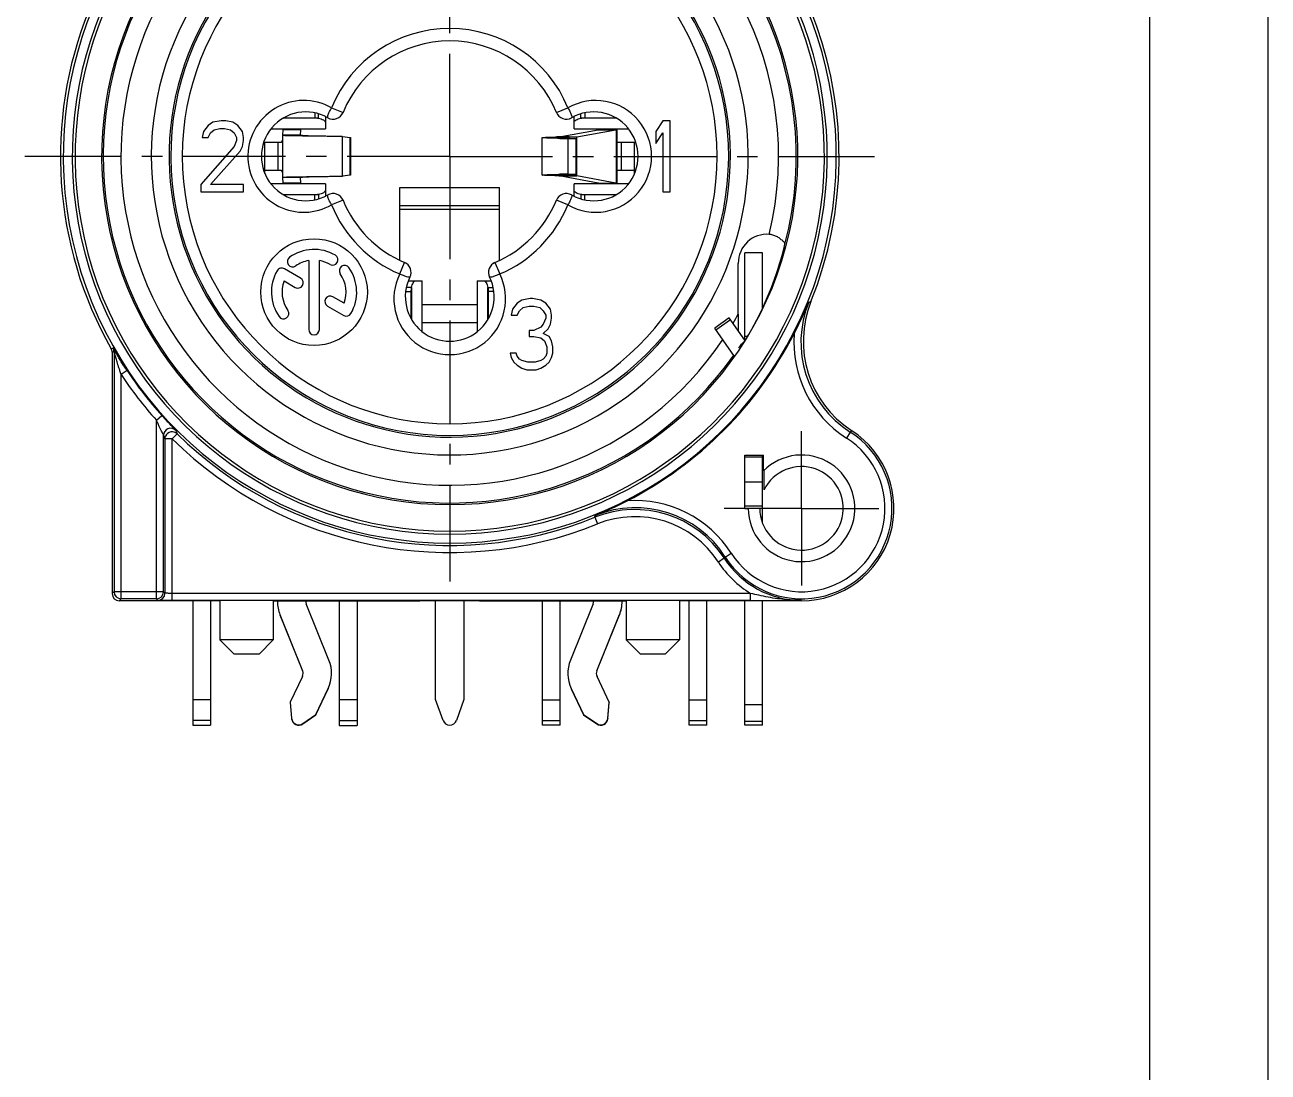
# Model space of a CAD drawing. Header units: millimetres. Extents: x 0 to 420, y 0 to 297.
# Drawn here: x 315 to 420, y 156.7 to 245 of the extents above; entities that cross this region are included whole.
import ezdxf

# ---------------------------------------------------------------- set-up
doc = ezdxf.new("R2010")
doc.units = ezdxf.units.MM
doc.header["$LTSCALE"] = 23.1
doc.linetypes.add('CENTER', pattern=[0.6, 0.375, -0.075, 0.075, -0.075])
doc.layers.get('0').update_dxf_attribs({"linetype": 'CONTINUOUS'})
for name, color, linetype in [('AUSFORMSCHRAEGEN', 7, 'CONTINUOUS'), ('BEZUGSACHSEN', 7, 'CONTINUOUS'), ('FASEN', 7, 'CONTINUOUS'), ('RUNDUNGEN', 7, 'CONTINUOUS')]:
    doc.layers.add(name, color=color, linetype=linetype)

msp = doc.modelspace()

# ---------------------------------------------------------------- linework, layer by layer
at = {"color": 7, "linetype": 'CONTINUOUS'}
for p, q in [((420, 0), (420, 297)), ((410, 10), (410, 287)), ((339.83598, 237.1502), (339.83598, 237.52084)), ((340.41194, 237.29195), (340.41194, 236.25581)), ((361.41194, 236.25581), (361.41194, 237.29204)), ((361.98789, 237.1502), (361.98789, 237.52062)), ((330.51194, 236.54731), (330.11194, 236.03668)), ((330.91194, 236.80263), (330.51194, 236.54731)), ((330.71194, 235.90902), (331.01194, 236.16433)), ((331.61194, 236.93029), (330.91194, 236.80263)), ((331.01194, 236.16433), (331.51194, 236.29199)), ((331.51194, 236.29199), (331.91194, 236.29199)), ((332.01194, 236.93029), (331.61194, 236.93029)), ((331.91194, 236.29199), (332.41194, 236.16433)), ((332.61194, 236.80263), (332.01194, 236.93029)), ((332.41194, 236.16433), (332.71194, 235.90902)), ((333.01194, 236.54731), (332.61194, 236.80263)), ((333.41194, 236.03668), (333.01194, 236.54731)), ((335.82575, 236.2558), (340.41194, 236.2558)), ((336.81193, 236.18048), (336.79323, 235.71722)), ((336.81194, 236.2558), (336.81193, 236.18048)), ((336.8948, 237.17644), (339.51194, 237.17644)), ((361.41194, 236.2558), (365.99977, 236.2558)), ((361.6374, 235.58692), (364.93228, 236.18048)), ((362.31194, 237.17644), (364.92836, 237.17644)), ((365.01194, 236.2558), (365.01194, 231.60478)), ((368.91194, 236.93029), (368.31194, 236.03668)), ((369.51194, 236.93029), (368.91194, 236.93029)), ((369.51194, 230.93029), (369.51194, 236.93029)), ((330.11194, 236.03668), (330.01194, 235.52604)), ((330.01194, 235.52604), (330.51194, 235.52604)), ((330.51194, 235.52604), (330.71194, 235.90902)), ((332.71194, 235.90902), (332.91194, 235.52604)), ((332.91194, 235.27072), (332.71194, 234.76008)), ((332.91194, 235.52604), (332.91194, 235.27072)), ((333.51194, 235.52604), (333.41194, 236.03668)), ((333.41194, 234.76008), (333.51194, 235.27072)), ((333.51194, 235.27072), (333.51194, 235.52604)), ((335.31194, 232.47518), (335.31194, 235.13029)), ((335.31194, 235.13029), (336.67623, 235.13029)), ((336.79323, 235.71722), (336.79322, 235.71716)), ((336.79322, 235.71716), (336.79322, 232.14342)), ((341.86962, 235.61517), (342.51052, 235.51027)), ((342.55216, 232.36083), (342.55216, 235.49975)), ((360.98478, 235.56598), (359.96218, 235.56598)), ((360.14865, 235.58692), (361.6374, 235.58692)), ((360.91556, 235.43029), (361.57148, 235.43029)), ((361.57148, 232.43029), (361.57148, 235.43029)), ((365.10375, 235.13029), (366.51194, 235.13029)), ((366.51194, 232.47271), (366.51194, 235.13029)), ((368.31194, 236.03668), (368.31194, 235.0154)), ((368.31194, 235.0154), (368.91194, 235.90902)), ((368.91194, 235.90902), (368.91194, 230.93029)), ((332.71194, 234.76008), (329.91194, 231.56859)), ((330.71194, 231.56859), (333.21194, 234.3771)), ((333.21194, 234.3771), (333.41194, 234.76008)), ((336.67623, 232.73029), (335.31194, 232.73029)), ((336.79322, 232.14342), (336.79323, 232.14336)), ((336.79323, 232.14336), (336.81193, 231.68011)), ((342.51052, 232.35031), (341.86962, 232.24541)), ((360.98478, 232.2946), (359.96218, 232.2946)), ((360.14865, 232.27366), (361.6374, 232.27366)), ((360.91556, 232.43029), (361.57148, 232.43029)), ((364.93228, 231.68011), (361.6374, 232.27366)), ((366.51194, 232.73029), (365.10375, 232.73029)), ((329.91194, 231.56859), (329.91194, 230.93029)), ((329.91194, 230.93029), (333.51194, 230.93029)), ((333.51194, 231.56859), (330.71194, 231.56859)), ((333.51194, 230.93029), (333.51194, 231.56859)), ((340.41194, 231.60478), (335.82184, 231.60478)), ((336.81193, 231.68011), (336.81194, 231.60478)), ((340.41194, 231.60478), (340.41194, 230.56374)), ((346.71194, 231.29154), (355.11194, 231.29154)), ((365.99984, 231.60478), (361.41194, 231.60478)), ((361.41194, 230.56852), (361.41194, 231.60478)), ((368.91194, 230.93029), (369.51194, 230.93029)), ((339.51194, 230.68415), (336.89435, 230.68415)), ((339.83598, 230.71038), (339.83598, 230.33801)), ((361.98789, 230.71038), (361.98789, 230.34001)), ((364.92833, 230.68415), (362.31194, 230.68415)), ((346.71194, 229.4614), (346.71194, 229.79262)), ((355.11194, 229.4614), (355.11194, 229.79262)), ((339.00681, 225.1374), (339.00681, 219.32516)), ((339.90681, 219.32516), (339.90681, 225.1374)), ((338.32136, 223.65033), (336.95383, 224.43987)), ((336.92624, 223.41657), (337.87136, 222.87091)), ((347.69202, 222.85434), (347.24764, 222.85434)), ((347.41437, 223.43029), (348.58642, 223.43029)), ((347.66579, 220.21194), (347.66579, 222.53029)), ((348.58642, 219.14401), (348.58642, 223.43029)), ((353.23745, 223.43029), (354.40688, 223.43029)), ((353.23745, 223.43029), (353.23745, 219.13907)), ((354.13185, 222.85434), (354.57652, 222.85434)), ((354.15808, 222.53029), (354.15808, 220.21419)), ((341.98737, 221.53376), (341.04582, 222.07736)), ((356.61194, 221.54731), (356.21194, 221.03668)), ((357.01194, 221.80263), (356.61194, 221.54731)), ((357.71194, 221.93029), (357.01194, 221.80263)), ((357.91194, 221.93029), (357.71194, 221.93029)), ((358.61194, 221.80263), (357.91194, 221.93029)), ((359.01194, 221.54731), (358.61194, 221.80263)), ((359.41194, 221.03668), (359.01194, 221.54731)), ((340.59582, 221.29793), (341.95979, 220.51045)), ((353.23745, 221.39029), (348.58642, 221.39029)), ((356.21194, 221.03668), (356.11194, 220.52604)), ((356.11194, 220.52604), (356.61194, 220.52604)), ((356.61194, 220.52604), (356.81194, 220.90902)), ((356.81194, 220.90902), (357.11194, 221.16433)), ((357.11194, 221.16433), (357.61194, 221.29199)), ((357.61194, 221.29199), (358.01194, 221.29199)), ((358.01194, 221.29199), (358.51194, 221.16433)), ((358.51194, 221.16433), (358.81194, 220.90902)), ((358.81194, 220.90902), (359.01194, 220.52604)), ((359.01194, 220.52604), (359.01194, 220.27072)), ((359.51194, 220.52604), (359.41194, 221.03668)), ((359.51194, 220.27072), (359.51194, 220.52604)), ((358.61194, 219.50476), (358.01194, 219.24944)), ((358.81194, 219.76008), (358.61194, 219.50476)), ((359.01194, 220.27072), (358.81194, 219.76008)), ((358.81194, 218.99412), (359.21194, 219.3771)), ((359.21194, 219.3771), (359.41194, 219.76008)), ((359.41194, 219.76008), (359.51194, 220.27072)), ((374.50726, 220.29792), (373.27853, 219.43755)), ((375.81683, 218.42764), (374.50726, 220.29792)), ((358.01194, 219.24944), (357.61194, 219.24944)), ((357.61194, 219.24944), (357.61194, 218.7388)), ((357.61194, 218.7388), (358.01194, 218.7388)), ((358.01194, 218.7388), (358.61194, 218.61114)), ((358.61194, 218.61114), (358.91194, 218.35582)), ((359.31194, 218.7388), (358.81194, 218.99412)), ((358.91194, 218.35582), (359.11194, 217.84519)), ((359.51194, 218.35582), (359.31194, 218.7388)), ((359.61194, 217.84519), (359.51194, 218.35582)), ((356.51194, 217.33455), (356.01194, 217.33455)), ((356.01194, 217.33455), (356.11194, 216.95157)), ((356.61194, 217.07923), (356.51194, 217.33455)), ((359.11194, 217.33455), (359.01194, 217.07923)), ((359.11194, 217.84519), (359.11194, 217.33455)), ((359.51194, 216.95157), (359.61194, 217.33455)), ((359.61194, 217.33455), (359.61194, 217.84519)), ((356.11194, 216.95157), (356.31194, 216.56859)), ((356.31194, 216.56859), (356.61194, 216.31327)), ((356.81194, 216.82391), (356.61194, 217.07923)), ((356.61194, 216.31327), (357.01194, 216.05795)), ((357.01194, 216.69625), (356.81194, 216.82391)), ((357.51194, 216.56859), (357.01194, 216.69625)), ((358.11194, 216.56859), (357.51194, 216.56859)), ((358.61194, 216.69625), (358.11194, 216.56859)), ((358.81194, 216.82391), (358.61194, 216.69625)), ((358.61194, 216.05795), (359.01194, 216.31327)), ((359.01194, 217.07923), (358.81194, 216.82391)), ((359.01194, 216.31327), (359.31194, 216.56859)), ((359.31194, 216.56859), (359.51194, 216.95157)), ((357.01194, 216.05795), (357.41194, 215.93029)), ((357.41194, 215.93029), (358.21194, 215.93029)), ((358.21194, 215.93029), (358.61194, 216.05795)), ((375.81194, 206.48029), (377.31194, 206.48029)), ((377.31194, 203.01142), (377.31194, 204.23029)), ((329.21294, 196.43029), (329.21294, 185.92731)), ((341.58954, 196.43029), (341.58954, 185.91554)), ((349.71194, 188.08719), (349.71194, 196.4257)), ((352.11194, 196.4257), (352.11194, 188.08719)), ((360.23433, 185.92983), (360.23433, 196.43029)), ((372.61094, 185.92731), (372.61094, 196.43029)), ((336.58038, 195.23844), (338.49325, 190.50466)), ((363.33063, 190.50466), (365.24349, 195.23844)), ((339.62174, 186.8145), (340.65152, 189.003)), ((361.17235, 189.003), (362.20213, 186.8145)), ((330.71294, 188.06922), (329.21294, 188.06922)), ((343.08954, 188.05802), (341.58954, 188.05802)), ((350.34812, 186.33928), (349.71194, 188.08719)), ((352.11194, 188.08719), (351.47575, 186.33928)), ((358.73433, 188.07231), (360.23433, 188.07231)), ((371.11094, 188.06922), (372.61094, 188.06922)), ((337.45007, 187.86222), (337.45007, 187.83604)), ((339.62174, 186.84068), (339.62174, 186.8145)), ((362.20213, 186.84068), (362.20213, 186.8145)), ((364.25983, 186.48026), (364.3738, 187.83604)), ((364.3738, 187.86222), (364.3738, 187.83604)), ((375.81194, 187.68398), (377.31194, 187.68398)), ((377.31194, 185.93029), (377.31194, 187.68398)), ((329.21294, 185.92653), (330.71294, 185.92653)), ((338.5044, 186.03792), (339.62174, 186.8145)), ((341.58954, 185.91533), (343.08954, 185.91533)), ((360.23433, 185.92962), (358.73433, 185.92962)), ((362.20213, 186.8145), (363.31947, 186.03792)), ((372.61094, 185.92653), (371.11094, 185.92653)), ((377.31194, 185.93029), (375.81194, 185.93029))]:
    msp.add_line(p, q, dxfattribs=at)
at = {"color": 9, "linetype": 'CONTINUOUS'}
for p, q in [((339.51194, 237.60248), (339.51194, 237.17644)), ((362.31194, 237.60289), (362.31194, 237.17644)), ((338.31193, 236.18048), (336.81193, 236.18048)), ((339.83598, 237.1502), (336.85112, 237.1502)), ((364.97281, 237.1502), (361.98789, 237.1502)), ((363.44394, 236.18048), (364.93228, 236.18048)), ((364.97454, 236.2558), (364.97454, 231.60478)), ((364.98861, 236.2558), (364.98861, 231.60478)), ((336.43694, 232.73029), (336.43694, 235.13029)), ((338.29322, 235.71722), (336.79323, 235.71722)), ((341.86962, 232.24541), (341.86962, 235.61517)), ((342.51052, 232.35031), (342.51052, 235.51027)), ((360.98478, 235.56598), (360.98478, 235.4512)), ((361.6374, 232.27366), (361.6374, 235.58692)), ((365.38694, 235.13029), (365.38694, 232.73029)), ((338.29322, 232.14336), (336.79323, 232.14336)), ((360.98478, 232.40938), (360.98478, 232.2946)), ((338.31193, 231.68011), (336.81193, 231.68011)), ((363.44394, 231.68011), (364.93228, 231.68011)), ((336.84764, 230.71038), (339.83598, 230.71038)), ((339.51194, 230.2578), (339.51194, 230.68415)), ((361.98789, 230.71038), (364.97281, 230.71038)), ((362.31194, 230.25763), (362.31194, 230.68415)), ((346.71194, 229.79262), (355.11194, 229.79262)), ((346.71194, 229.4614), (355.11194, 229.4614)), ((347.19388, 222.53029), (347.66579, 222.53029)), ((347.69202, 222.85434), (347.69202, 220.16495)), ((354.13185, 220.16705), (354.13185, 222.85434)), ((354.63458, 222.53029), (354.15808, 222.53029)), ((373.37933, 219.2936), (374.60805, 220.15396)), ((336.58038, 195.26462), (336.58038, 195.23844)), ((365.24349, 195.26462), (365.24349, 195.23844)), ((338.49325, 190.53084), (338.49325, 190.50466)), ((363.33063, 190.53084), (363.33063, 190.50466)), ((340.65152, 189.02918), (340.65152, 189.003)), ((361.17235, 189.02918), (361.17235, 189.003)), ((330.71294, 186.32131), (329.21294, 186.32131)), ((337.56404, 186.50644), (337.56404, 186.48026)), ((338.5044, 186.0641), (338.5044, 186.03792)), ((343.08954, 186.31012), (341.58954, 186.31012)), ((358.73433, 186.32441), (360.23433, 186.32441)), ((363.31947, 186.0641), (363.31947, 186.03792)), ((364.25983, 186.50644), (364.25983, 186.48026)), ((371.11094, 186.32131), (372.61094, 186.32131)), ((375.81194, 186.27672), (377.31194, 186.27672))]:
    msp.add_line(p, q, dxfattribs=at)
at = {"color": 3, "linetype": 'CONTINUOUS'}
for p, q in [((338.31193, 236.18048), (338.29322, 235.71722)), ((338.31194, 236.2558), (338.31193, 236.18048)), ((360.14865, 235.58692), (363.44394, 236.18048)), ((338.29322, 235.71722), (338.29322, 235.71716)), ((358.72094, 232.35204), (358.72094, 235.50855)), ((360.21953, 235.44505), (360.12557, 235.44722)), ((360.91556, 232.43029), (360.91556, 235.43029)), ((338.29322, 232.14342), (338.29322, 232.14336)), ((338.29322, 232.14336), (338.31193, 231.68011)), ((360.12557, 232.41337), (360.21953, 232.41554)), ((363.44394, 231.68011), (360.14865, 232.27366)), ((338.31193, 231.68011), (338.31194, 231.60478)), ((353.23745, 219.89029), (348.58642, 219.89029)), ((374.95239, 217.04703), (373.27853, 219.43755)), ((330.71294, 196.43029), (330.71294, 185.92731)), ((336.36194, 196.43029), (336.36194, 196.38827)), ((338.76194, 196.38827), (338.76194, 196.43029)), ((343.08954, 196.43029), (343.08954, 185.91554)), ((358.73433, 185.92983), (358.73433, 196.43029)), ((363.06194, 196.43029), (363.06194, 196.38827)), ((365.46194, 196.38827), (365.46194, 196.43029)), ((371.11094, 185.92731), (371.11094, 196.43029)), ((336.58038, 195.26462), (338.49325, 190.53084)), ((340.71849, 191.42976), (338.80563, 196.16354)), ((363.01825, 196.16354), (361.10538, 191.42976)), ((363.33063, 190.53084), (365.24349, 195.26462)), ((338.47985, 190.05073), (337.45007, 187.86222)), ((364.3738, 187.86222), (363.34402, 190.05073)), ((339.62174, 186.84068), (340.65152, 189.02918)), ((361.17235, 189.02918), (362.20213, 186.84068)), ((337.45007, 187.86222), (337.56404, 186.50644)), ((338.5044, 186.0641), (339.62174, 186.84068)), ((362.20213, 186.84068), (363.31947, 186.0641)), ((364.25983, 186.50644), (364.3738, 187.86222)), ((375.81194, 185.93029), (375.81194, 187.68398))]:
    msp.add_line(p, q, dxfattribs=at)
at = {"color": 7, "linetype": 'CONTINUOUS'}
msp.add_circle((339.45681, 222.47516), 4.5, dxfattribs=at)
at = {"color": 3, "linetype": 'CONTINUOUS'}
for centre, radius, start, end in [((365.75409, 480.07831), 244.69586, 268.703965, 268.866979), ((365.75409, -12.21773), 244.69586, 91.133021, 91.296035), ((339.35365, 196.38827), 2.99171, 180.0000444, 180.5010132), ((339.36109, 196.38828), 2.99915, 180.4998288, 202.0031422), ((339.36133, 196.38828), 0.59939, 180.0008957, 202.0039345), ((362.4621, 196.38827), 0.59984, 337.996891, 359.9967495), ((362.46281, 196.38827), 2.99912, 337.9967539, 359.5002751), ((362.47022, 196.38827), 2.99171, 359.4989868, 359.9999556), ((337.93674, 190.30645), 3.00024, 334.8037363, 21.9982623), ((363.88713, 190.30645), 3.00024, 158.0017377, 205.1962637), ((337.9369, 190.30618), 0.60005, 334.8037363, 21.9982623), ((363.88698, 190.30618), 0.60005, 158.0017377, 205.1962637), ((338.16193, 186.55678), 0.60001, 184.8129272, 304.8036051), ((363.66194, 186.55678), 0.60001, 235.1963852, 355.1870631)]:
    msp.add_arc(centre, radius, start, end, dxfattribs=at)
at = {"color": 7, "linetype": 'CONTINUOUS'}
for centre, radius, start, end in [((362.50889, 273.80493), 38.38408, 267.431812, 267.7798489), ((362.50889, 194.05566), 38.38408, 92.2201511, 92.568188), ((339.45681, 222.47516), 3.6, 60, 125), ((337.65004, 225.05549), 0.45, 125, 305), ((339.45681, 222.47516), 2.7, 99.5940682, 125), ((339.45681, 222.47516), 2.7, 60, 80.4059318), ((341.03181, 225.20314), 0.45, 240, 60), ((342.03713, 224.28193), 0.45, 35, 215), ((339.45681, 222.47516), 3.6, 150, 215), ((336.72883, 224.05016), 0.45, 60, 150), ((338.09636, 223.26062), 0.45, 240, 60), ((339.45681, 222.47516), 2.7, 339.5940682, 35), ((339.45681, 222.47516), 3.6, 330, 35), ((339.45681, 222.47516), 2.7, 159.5940682, 215), ((340.82082, 221.68765), 0.45, 60, 240), ((336.87648, 220.6684), 0.45, 215, 35), ((342.18479, 220.90016), 0.45, 240, 330), ((339.45681, 219.32516), 0.45, 180, 360), ((362.4628, 196.36209), 2.99913, 337.9967845, 359.9999461), ((338.16193, 186.5306), 0.60001, 184.8129272, 304.8036051), ((350.91194, 186.54449), 0.6, 200, 340), ((363.66194, 186.5306), 0.60001, 235.1963852, 355.1870631)]:
    msp.add_arc(centre, radius, start, end, dxfattribs=at)
for points, knots in [([(339.51194, 237.17644), (339.56751, 237.17644), (339.67601, 237.1721), (339.78382, 237.15895), (339.83598, 237.1502)], [0, 0, 0, 0, 0.512358288, 1, 1, 1, 1]), ([(339.83598, 237.1502), (339.91261, 237.13618), (340.05455, 237.09985), (340.23756, 237.01799), (340.36627, 236.92163), (340.41194, 236.83315), (340.41194, 236.79475)], [0, 0, 0, 0, 0.328027173, 0.614366598, 0.838304154, 1, 1, 1, 1]), ([(361.41194, 236.79475), (361.41194, 236.83315), (361.4576, 236.92163), (361.58631, 237.01799), (361.76932, 237.09985), (361.91126, 237.13618), (361.98789, 237.1502)], [0, 0, 0, 0, 0.161695845, 0.385633402, 0.671972827, 1, 1, 1, 1]), ([(361.98789, 237.1502), (362.04005, 237.15895), (362.14786, 237.1721), (362.25636, 237.17644), (362.31194, 237.17644)], [0, 0, 0, 0, 0.487641712, 1, 1, 1, 1]), ([(364.93228, 236.18048), (364.9366, 236.18125), (364.9429, 236.18654), (364.94924, 236.19572), (364.95702, 236.21066), (364.96425, 236.231), (364.96905, 236.24811), (364.97101, 236.25576)], [0, 0, 0, 0, 0.151076063, 0.257614844, 0.388635771, 0.727817272, 1, 1, 1, 1]), ([(336.67623, 235.13029), (336.68453, 235.13029), (336.70117, 235.13262), (336.72421, 235.14407), (336.74408, 235.1628), (336.76078, 235.18828), (336.77442, 235.22022), (336.78567, 235.25928), (336.79127, 235.28786), (336.79381, 235.30361)], [0, 0, 0, 0, 0.109316765, 0.217529574, 0.333733347, 0.465099488, 0.616374296, 0.789932787, 1, 1, 1, 1]), ([(336.79322, 235.71716), (336.79322, 235.71686), (336.79424, 235.71606), (336.79623, 235.71551), (336.79976, 235.71468), (336.80709, 235.71356), (336.81985, 235.71218), (336.83925, 235.71066), (336.86417, 235.70909), (336.89453, 235.70753), (336.93029, 235.70595), (336.9714, 235.70437), (337.01777, 235.70279), (337.08978, 235.70057), (337.192, 235.69785), (337.32863, 235.69471), (337.48303, 235.69155), (337.65387, 235.68839), (337.83964, 235.68522), (338.03864, 235.68205), (338.19112, 235.67976), (338.27707, 235.67849), (338.29266, 235.67827)], [0, 0, 0, 0, 0.00062741, 0.002076759, 0.004427001, 0.007696683, 0.017003994, 0.029991868, 0.04663509, 0.066904216, 0.09076818, 0.118195166, 0.149142705, 0.183527101, 0.262229911, 0.353549836, 0.456732234, 0.570957377, 0.695146566, 0.82815626, 0.968842818, 1, 1, 1, 1]), ([(338.29266, 235.67827), (338.42689, 235.67631), (338.71851, 235.67221), (339.06863, 235.66751), (339.28452, 235.66464), (339.34302, 235.66386)], [0, 0, 0, 0, 0.383384501, 0.832934689, 1, 1, 1, 1]), ([(339.34302, 235.66386), (339.44399, 235.66252), (339.70089, 235.6591), (340.10463, 235.65363), (340.54008, 235.64738), (340.93334, 235.64116), (341.22827, 235.63577), (341.4329, 235.63133), (341.55958, 235.62819), (341.66668, 235.62506), (341.75327, 235.62199), (341.81865, 235.61893), (341.85509, 235.6166), (341.86962, 235.61517)], [0, 0, 0, 0, 0.119873572, 0.304983881, 0.479324962, 0.636841041, 0.771868378, 0.829493427, 0.879803065, 0.922301264, 0.956675883, 0.982662131, 1, 1, 1, 1]), ([(342.51052, 235.51027), (342.51552, 235.50964), (342.52441, 235.50842), (342.53479, 235.50661), (342.5414, 235.5051), (342.54512, 235.50407), (342.54802, 235.50305), (342.55009, 235.50201), (342.55147, 235.50103), (342.55184, 235.5001), (342.55184, 235.49975)], [0, 0, 0, 0, 0.347587913, 0.618857736, 0.726154853, 0.81480021, 0.885140567, 0.937860771, 0.974608729, 1, 1, 1, 1]), ([(360.22122, 235.50856), (360.22122, 235.50862), (360.22125, 235.50949), (360.22292, 235.51146), (360.22664, 235.51332), (360.23245, 235.51542), (360.24036, 235.51745), (360.25042, 235.51954), (360.26263, 235.52162), (360.27699, 235.52372), (360.29349, 235.52582), (360.31975, 235.52879), (360.35788, 235.53242), (360.40991, 235.5366), (360.47011, 235.5408), (360.5382, 235.545), (360.6139, 235.54921), (360.6969, 235.55343), (360.82133, 235.55927), (360.91807, 235.56332), (360.98478, 235.56598)], [0, 0, 0, 0, 0.000242265, 0.003513783, 0.008877433, 0.016806625, 0.027430711, 0.040795771, 0.056920041, 0.075810052, 0.097466602, 0.121887358, 0.179002977, 0.247060497, 0.325744489, 0.414682403, 0.51349895, 0.621817229, 0.73925933, 1, 1, 1, 1]), ([(360.78897, 235.4594), (360.75486, 235.46093), (360.66828, 235.465), (360.55928, 235.47075), (360.4646, 235.47668), (360.40522, 235.48087), (360.35389, 235.48505), (360.31083, 235.48921), (360.28022, 235.49284), (360.26004, 235.49584), (360.24815, 235.49793), (360.23846, 235.5), (360.23098, 235.50207), (360.22612, 235.50387), (360.2234, 235.50544), (360.22188, 235.50661), (360.22123, 235.50788), (360.22122, 235.50856)], [0, 0, 0, 0, 0.179018856, 0.454381737, 0.572226436, 0.676373914, 0.766473935, 0.842182716, 0.903169545, 0.928047869, 0.949138874, 0.96642993, 0.979964588, 0.989842813, 0.993483655, 0.996339405, 1, 1, 1, 1]), ([(360.98478, 235.56598), (361.06644, 235.56758), (361.21283, 235.57064), (361.38454, 235.57506), (361.49497, 235.5788), (361.55603, 235.58132), (361.60187, 235.58383), (361.62731, 235.58574), (361.6374, 235.58692)], [0, 0, 0, 0, 0.37522499, 0.67264171, 0.789066579, 0.882843436, 0.953354363, 1, 1, 1, 1]), ([(336.79381, 232.55698), (336.79127, 232.57272), (336.78567, 232.60131), (336.77442, 232.64036), (336.76078, 232.6723), (336.74408, 232.69778), (336.72421, 232.71652), (336.70117, 232.72796), (336.68453, 232.73029), (336.67623, 232.73029)], [0, 0, 0, 0, 0.210067213, 0.383625704, 0.534900512, 0.666266653, 0.782470426, 0.890683234, 1, 1, 1, 1]), ([(338.29266, 232.18232), (338.27707, 232.18209), (338.19112, 232.18083), (338.03864, 232.17853), (337.83964, 232.17536), (337.65387, 232.1722), (337.48303, 232.16904), (337.32863, 232.16588), (337.192, 232.16273), (337.08978, 232.16001), (337.01777, 232.1578), (336.9714, 232.15621), (336.93029, 232.15463), (336.89453, 232.15306), (336.86417, 232.15149), (336.83925, 232.14993), (336.81985, 232.1484), (336.80709, 232.14702), (336.79976, 232.14591), (336.79623, 232.14507), (336.79424, 232.14453), (336.79322, 232.14372), (336.79322, 232.14342)], [0, 0, 0, 0, 0.031157182, 0.17184374, 0.304853434, 0.429042623, 0.543267766, 0.646450164, 0.737770089, 0.816472899, 0.850857295, 0.881804835, 0.90923182, 0.933095784, 0.95336491, 0.970008132, 0.982996006, 0.992303317, 0.995572999, 0.997923241, 0.99937259, 1, 1, 1, 1]), ([(339.34302, 232.19673), (339.28452, 232.19595), (339.06863, 232.19307), (338.71851, 232.18837), (338.42689, 232.18428), (338.29266, 232.18232)], [0, 0, 0, 0, 0.167065311, 0.616615499, 1, 1, 1, 1]), ([(341.86962, 232.24541), (341.85509, 232.24399), (341.81865, 232.24166), (341.75327, 232.2386), (341.66668, 232.23552), (341.55958, 232.23239), (341.4329, 232.22925), (341.22827, 232.22481), (340.93334, 232.21943), (340.54008, 232.21321), (340.10463, 232.20696), (339.70089, 232.20149), (339.44399, 232.19807), (339.34302, 232.19673)], [0, 0, 0, 0, 0.017337869, 0.043324117, 0.077698736, 0.120196935, 0.170506573, 0.228131622, 0.363158959, 0.520675038, 0.695016119, 0.880126428, 1, 1, 1, 1]), ([(342.55184, 232.36084), (342.55184, 232.36048), (342.55147, 232.35956), (342.55009, 232.35857), (342.54802, 232.35753), (342.54512, 232.35652), (342.5414, 232.35548), (342.53479, 232.35398), (342.52441, 232.35217), (342.51552, 232.35094), (342.51052, 232.35031)], [0, 0, 0, 0, 0.025391271, 0.062139229, 0.114859433, 0.18519979, 0.273845147, 0.381142264, 0.652412087, 1, 1, 1, 1]), ([(360.22122, 232.35203), (360.22123, 232.3527), (360.22188, 232.35398), (360.2234, 232.35514), (360.22612, 232.35672), (360.23098, 232.35852), (360.23846, 232.36058), (360.24815, 232.36265), (360.26004, 232.36474), (360.28022, 232.36774), (360.31083, 232.37137), (360.35389, 232.37553), (360.40522, 232.37971), (360.4646, 232.38391), (360.55928, 232.38983), (360.66828, 232.39559), (360.75486, 232.39965), (360.78897, 232.40119)], [0, 0, 0, 0, 0.003660595, 0.006516345, 0.010157187, 0.020035412, 0.03357007, 0.050861126, 0.071952131, 0.096830455, 0.157817284, 0.233526065, 0.323626086, 0.427773564, 0.545618263, 0.820981144, 1, 1, 1, 1]), ([(360.98478, 232.2946), (360.91807, 232.29726), (360.82133, 232.30132), (360.6969, 232.30715), (360.6139, 232.31137), (360.5382, 232.31558), (360.47011, 232.31979), (360.40991, 232.32398), (360.35788, 232.32816), (360.31975, 232.33179), (360.29349, 232.33476), (360.27699, 232.33686), (360.26263, 232.33896), (360.25042, 232.34105), (360.24036, 232.34314), (360.23245, 232.34517), (360.22664, 232.34726), (360.22292, 232.34913), (360.22125, 232.3511), (360.22122, 232.35197), (360.22122, 232.35203)], [0, 0, 0, 0, 0.26074067, 0.378182771, 0.48650105, 0.585317597, 0.674255511, 0.752939503, 0.820997023, 0.878112642, 0.902533398, 0.924189948, 0.943079959, 0.959204229, 0.972569289, 0.983193375, 0.991122568, 0.996486217, 0.999757735, 1, 1, 1, 1]), ([(361.6374, 232.27366), (361.62731, 232.27484), (361.60187, 232.27675), (361.55603, 232.27926), (361.49497, 232.28179), (361.38454, 232.28552), (361.21283, 232.28994), (361.06644, 232.29301), (360.98478, 232.2946)], [0, 0, 0, 0, 0.046645637, 0.117156564, 0.210933421, 0.32735829, 0.62477501, 1, 1, 1, 1]), ([(340.41194, 231.06583), (340.41194, 231.02744), (340.36627, 230.93895), (340.23756, 230.84259), (340.05455, 230.76073), (339.91261, 230.7244), (339.83598, 230.71038)], [0, 0, 0, 0, 0.161695845, 0.385633402, 0.671972827, 1, 1, 1, 1]), ([(361.98789, 230.71038), (361.91126, 230.7244), (361.76932, 230.76073), (361.58631, 230.84259), (361.4576, 230.93895), (361.41194, 231.02744), (361.41194, 231.06583)], [0, 0, 0, 0, 0.328027173, 0.614366598, 0.838304154, 1, 1, 1, 1]), ([(364.97101, 231.60482), (364.96905, 231.61248), (364.96425, 231.62958), (364.95702, 231.64993), (364.94924, 231.66487), (364.9429, 231.67405), (364.9366, 231.67934), (364.93228, 231.68011)], [0, 0, 0, 0, 0.272182736, 0.611364233, 0.742385159, 0.848923938, 1, 1, 1, 1]), ([(339.83598, 230.71038), (339.78382, 230.70163), (339.67601, 230.68849), (339.56751, 230.68415), (339.51194, 230.68415)], [0, 0, 0, 0, 0.487641712, 1, 1, 1, 1]), ([(362.31194, 230.68415), (362.25636, 230.68415), (362.14786, 230.68849), (362.04005, 230.70163), (361.98789, 230.71038)], [0, 0, 0, 0, 0.512358288, 1, 1, 1, 1]), ([(347.66579, 222.53029), (347.66579, 222.58586), (347.67013, 222.69437), (347.68328, 222.80218), (347.69202, 222.85434)], [0, 0, 0, 0, 0.512358288, 1, 1, 1, 1]), ([(347.69202, 222.85434), (347.70605, 222.93096), (347.74238, 223.07291), (347.82424, 223.25592), (347.9206, 223.38463), (348.00908, 223.43029), (348.04748, 223.43029)], [0, 0, 0, 0, 0.328027173, 0.614366598, 0.838304154, 1, 1, 1, 1]), ([(353.77639, 223.43029), (353.81479, 223.43029), (353.90327, 223.38463), (353.99963, 223.25592), (354.08149, 223.07291), (354.11783, 222.93096), (354.13185, 222.85434)], [0, 0, 0, 0, 0.161695845, 0.385633402, 0.671972827, 1, 1, 1, 1]), ([(354.13185, 222.85434), (354.1406, 222.80218), (354.15374, 222.69437), (354.15808, 222.58586), (354.15808, 222.53029)], [0, 0, 0, 0, 0.487641712, 1, 1, 1, 1])]:
    msp.add_open_spline(points, degree=3, knots=knots, dxfattribs=at)
at = {"color": 3, "linetype": 'CONTINUOUS'}
for points, knots in [([(363.44394, 236.18048), (363.44826, 236.18125), (363.45456, 236.18654), (363.4609, 236.19572), (363.46868, 236.21066), (363.47591, 236.231), (363.48071, 236.24811), (363.48268, 236.25576)], [0, 0, 0, 0, 0.151084825, 0.257625071, 0.388645811, 0.727822771, 1, 1, 1, 1]), ([(338.29322, 235.71716), (338.29225, 235.69807), (338.41461, 235.71846), (338.53288, 235.68285), (338.80317, 235.68583), (339.07036, 235.67197), (339.25981, 235.66616), (339.34301, 235.66365)], [0, 0, 0, 0, 0.054645551, 0.216902534, 0.460810854, 0.763499188, 1, 1, 1, 1]), ([(358.72138, 235.50856), (358.72138, 235.50862), (358.72142, 235.50909), (358.72216, 235.51003), (358.72478, 235.51162), (358.73042, 235.5134), (358.73971, 235.51541), (358.75256, 235.51746), (358.76888, 235.51954), (358.78872, 235.52163), (358.81204, 235.52372), (358.83886, 235.52583), (358.86914, 235.52793), (358.90289, 235.53004), (358.95476, 235.53298), (359.02804, 235.5366), (359.12586, 235.5408), (359.23651, 235.545), (359.3595, 235.54921), (359.49438, 235.55343), (359.69658, 235.55927), (359.85379, 235.56332), (359.96218, 235.56598)], [0, 0, 0, 0, 0.000145844, 0.00114633, 0.002649545, 0.007569187, 0.015220571, 0.025655651, 0.038888274, 0.054920617, 0.073750134, 0.095372006, 0.119780186, 0.146967911, 0.176927967, 0.245082271, 0.323918875, 0.413058982, 0.512122745, 0.620729703, 0.738499009, 1, 1, 1, 1]), ([(360.12557, 235.44722), (360.01037, 235.4499), (359.7944, 235.45518), (359.49321, 235.46352), (359.27078, 235.47075), (359.1169, 235.47667), (359.02041, 235.48087), (358.94814, 235.48449), (358.89696, 235.48743), (358.86364, 235.48954), (358.83376, 235.49165), (358.80737, 235.49375), (358.7845, 235.49584), (358.7652, 235.49793), (358.74948, 235.5), (358.73864, 235.50182), (358.73178, 235.50333), (358.72796, 235.50437), (358.72501, 235.5054), (358.72295, 235.50643), (358.72165, 235.50741), (358.72138, 235.50826), (358.72138, 235.50856)], [0, 0, 0, 0, 0.245621849, 0.460473894, 0.642237503, 0.719999723, 0.788699827, 0.848102107, 0.874243405, 0.897972697, 0.919261265, 0.938080835, 0.954403864, 0.968204088, 0.979463863, 0.988195327, 0.991622441, 0.994431876, 0.996635381, 0.998256828, 0.999357005, 1, 1, 1, 1]), ([(359.96218, 235.56598), (359.99227, 235.56804), (360.04367, 235.57155), (360.10553, 235.57867), (360.13825, 235.58267), (360.14865, 235.58692)], [0, 0, 0, 0, 0.481606857, 0.820645199, 1, 1, 1, 1]), ([(339.34301, 232.19693), (339.25981, 232.19443), (339.07036, 232.18862), (338.80317, 232.17475), (338.53288, 232.17773), (338.41461, 232.14212), (338.29225, 232.16251), (338.29322, 232.14342)], [0, 0, 0, 0, 0.236500812, 0.539189147, 0.783097466, 0.945354449, 1, 1, 1, 1]), ([(358.72138, 232.35203), (358.72138, 232.35233), (358.72165, 232.35318), (358.72295, 232.35415), (358.72501, 232.35519), (358.72796, 232.35621), (358.73178, 232.35725), (358.73864, 232.35877), (358.74948, 232.36059), (358.7652, 232.36266), (358.7845, 232.36474), (358.80737, 232.36684), (358.83376, 232.36894), (358.86364, 232.37104), (358.89696, 232.37315), (358.94814, 232.37609), (359.02041, 232.37971), (359.1169, 232.38391), (359.27078, 232.38983), (359.49321, 232.39706), (359.7944, 232.4054), (360.01037, 232.41068), (360.12557, 232.41337)], [0, 0, 0, 0, 0.000642995, 0.001743172, 0.003364619, 0.005568124, 0.008377559, 0.011804673, 0.020536137, 0.031795912, 0.045596136, 0.061919165, 0.080738735, 0.102027303, 0.125756595, 0.151897893, 0.211300173, 0.280000277, 0.357762497, 0.539526106, 0.754378151, 1, 1, 1, 1]), ([(359.96218, 232.2946), (359.85379, 232.29726), (359.69658, 232.30132), (359.49438, 232.30715), (359.3595, 232.31137), (359.23651, 232.31558), (359.12586, 232.31979), (359.02804, 232.32398), (358.95476, 232.3276), (358.90289, 232.33054), (358.86914, 232.33265), (358.83886, 232.33476), (358.81204, 232.33686), (358.78872, 232.33896), (358.76888, 232.34105), (358.75256, 232.34312), (358.73971, 232.34517), (358.73042, 232.34718), (358.72478, 232.34897), (358.72216, 232.35055), (358.72142, 232.3515), (358.72138, 232.35197), (358.72138, 232.35203)], [0, 0, 0, 0, 0.261500991, 0.379270297, 0.487877255, 0.586941018, 0.676081125, 0.75491773, 0.823072033, 0.853032089, 0.880219814, 0.904627994, 0.926249865, 0.945079383, 0.961111726, 0.974344349, 0.984779429, 0.992430813, 0.997350455, 0.99885367, 0.999854156, 1, 1, 1, 1]), ([(360.11569, 232.28064), (360.09443, 232.28319), (360.04367, 232.28904), (359.99227, 232.29255), (359.96218, 232.2946)], [0, 0, 0, 0, 0.413136326, 1, 1, 1, 1]), ([(363.48268, 231.60482), (363.48071, 231.61248), (363.47591, 231.62958), (363.46868, 231.64993), (363.4609, 231.66487), (363.45456, 231.67405), (363.44826, 231.67934), (363.44394, 231.68011)], [0, 0, 0, 0, 0.272177236, 0.611354193, 0.742374932, 0.848915176, 1, 1, 1, 1])]:
    msp.add_open_spline(points, degree=3, knots=knots, dxfattribs=at)
msp.add_open_spline([(360.14865, 232.27366), (360.13825, 232.27792), (360.12693, 232.2793), (360.11569, 232.28064)], degree=3, dxfattribs=at)
at = {"layer": 'AUSFORMSCHRAEGEN', "color": 7, "linetype": 'CONTINUOUS'}
for p, q in [((375.81194, 208.73029), (377.40096, 208.73029)), ((375.81194, 207.08029), (375.81194, 208.73029)), ((377.40096, 207.38301), (377.40096, 208.73029)), ((377.44808, 205.78454), (377.44808, 207.38301)), ((375.81194, 204.23029), (375.81194, 205.88029)), ((375.81194, 204.23029), (376.11194, 204.23029)), ((380.61194, 196.43029), (370.30694, 196.43029))]:
    msp.add_line(p, q, dxfattribs=at)
for centre, radius, start, end in [((350.91194, 233.93029), 29.37619, 328.2830558, 332), ((380.61194, 204.23029), 4.5, 180, 135.5245679), ((380.61194, 204.23029), 3.525, 180, 153.8373826)]:
    msp.add_arc(centre, radius, start, end, dxfattribs=at)
at = {"layer": 'BEZUGSACHSEN', "color": 7, "linetype": 'CENTER'}
for p, q in [((350.91194, 233.93029), (350.91194, 269.79679)), ((350.91194, 233.93029), (315.04544, 233.93029)), ((350.91194, 233.93029), (350.91194, 198.06379)), ((350.91194, 233.93029), (386.77844, 233.93029)), ((380.61194, 204.23029), (380.61194, 210.75529)), ((380.61194, 204.23029), (374.08694, 204.23029)), ((380.61194, 204.23029), (387.13694, 204.23029)), ((380.61194, 204.23029), (380.61194, 197.70529))]:
    msp.add_line(p, q, dxfattribs=at)
at = {"layer": 'BEZUGSACHSEN', "color": 7, "linetype": 'CONTINUOUS'}
for p, q in [((331.51694, 196.43029), (331.51694, 193.13029)), ((336.01694, 196.43029), (336.01694, 193.13029)), ((365.80694, 196.43029), (365.80694, 193.13029)), ((370.30694, 196.43029), (370.30694, 193.13029)), ((377.31194, 187.68398), (377.31194, 196.43029))]:
    msp.add_line(p, q, dxfattribs=at)
at = {"layer": 'BEZUGSACHSEN', "color": 3, "linetype": 'CONTINUOUS'}
msp.add_line((375.81194, 187.68398), (375.81194, 196.43029), dxfattribs=at)
at = {"layer": 'FASEN', "color": 7, "linetype": 'CONTINUOUS'}
for p, q in [((336.01694, 193.13029), (331.51694, 193.13029)), ((332.71694, 191.9303), (331.51695, 193.13031)), ((334.81693, 191.9303), (336.01692, 193.13031)), ((370.30694, 193.13029), (365.80694, 193.13029)), ((367.00694, 191.9303), (365.80695, 193.13031)), ((369.10693, 191.9303), (370.30692, 193.13031)), ((334.81694, 191.93029), (332.71694, 191.93029)), ((369.10694, 191.93029), (367.00694, 191.93029))]:
    msp.add_line(p, q, dxfattribs=at)
at = {"layer": 'RUNDUNGEN', "color": 9, "linetype": 'CONTINUOUS'}
for p, q in [((340.93092, 238.02406), (341.90291, 237.62555)), ((359.92101, 237.62541), (360.89295, 238.02406)), ((341.90286, 230.23517), (340.93092, 229.83653)), ((360.89295, 229.83653), (359.92096, 230.23503)), ((377.31194, 225.78067), (375.81194, 225.78067)), ((346.68559, 224.00469), (347.09715, 224.97123)), ((354.72672, 224.97123), (355.13828, 224.00469)), ((381.22019, 221.63982), (381.40868, 221.67651)), ((376.04196, 218.72467), (375.81194, 218.72467)), ((322.49433, 217.74123), (322.33365, 217.69796)), ((322.57299, 217.44424), (322.41194, 217.40164)), ((323.67283, 215.84721), (323.17297, 215.51537)), ((323.17297, 196.59135), (323.17297, 215.51553)), ((326.1509, 211.67157), (326.5971, 212.07267)), ((326.1509, 196.59135), (326.1509, 211.67174)), ((327.47531, 210.09166), (326.87533, 210.09166)), ((327.89593, 210.5195), (327.47531, 210.09166)), ((327.47531, 196.45652), (327.47531, 210.09217)), ((384.72017, 210.67047), (384.39751, 210.16464)), ((377.31194, 208.55456), (375.81194, 208.55456)), ((363.17402, 203.47634), (363.2024, 203.62204)), ((377.31194, 204.40603), (375.81194, 204.40603)), ((363.17402, 203.47634), (363.39811, 202.91978)), ((374.09275, 200.01479), (373.58893, 199.689)), ((374.17176, 200.12205), (374.67759, 200.44472)), ((322.57299, 197.19133), (322.41194, 197.03027)), ((326.75088, 197.19133), (322.57299, 197.19133)), ((323.17297, 196.59135), (323.01191, 196.43029)), ((326.27535, 196.4669), (326.1509, 196.59135)), ((326.87533, 197.06688), (326.75088, 197.19133)), ((376.3128, 197.0565), (327.47531, 197.0565)), ((376.3128, 196.45652), (376.3128, 197.0565)), ((380.61194, 196.4669), (380.61194, 196.43029))]:
    msp.add_line(p, q, dxfattribs=at)
at = {"layer": 'RUNDUNGEN', "color": 7, "linetype": 'CONTINUOUS'}
for p, q in [((340.62342, 237.18565), (340.61453, 237.19072)), ((346.71194, 229.79262), (346.71194, 231.2915)), ((355.11194, 229.79262), (355.11194, 231.2915)), ((361.20045, 230.67493), (361.20935, 230.66986)), ((346.71194, 225.1579), (346.71194, 229.4614)), ((355.11194, 225.1579), (355.11194, 229.4614)), ((377.31194, 225.7917), (375.81194, 225.7917)), ((377.31194, 221.09333), (377.31194, 225.79169)), ((347.31194, 224.82594), (347.31194, 224.86925)), ((354.51194, 224.86925), (354.51194, 224.82594)), ((375.26996, 220.62467), (375.26996, 224.90157)), ((322.41194, 217.40164), (322.41194, 197.03027)), ((322.57299, 217.44424), (322.57299, 197.19133)), ((326.75088, 197.19133), (326.75088, 210.3904)), ((326.87533, 210.09166), (326.87533, 197.06688)), ((377.31194, 204.23029), (377.31194, 208.73029)), ((377.31194, 204.23029), (376.11194, 204.23029)), ((331.51694, 196.43029), (323.01191, 196.43029)), ((326.1509, 196.59135), (323.17297, 196.59135)), ((376.3128, 196.45652), (327.47531, 196.45652)), ((336.01694, 196.43029), (348.39814, 196.43029)), ((352.38634, 196.4257), (349.43753, 196.4257)), ((353.42573, 196.43029), (365.80694, 196.43029))]:
    msp.add_line(p, q, dxfattribs=at)
at = {"layer": 'RUNDUNGEN', "color": 3, "linetype": 'CONTINUOUS'}
for p, q in [((375.81194, 218.36002), (375.81194, 225.79169)), ((375.81194, 205.88029), (375.81194, 207.08029))]:
    msp.add_line(p, q, dxfattribs=at)
at = {"layer": 'RUNDUNGEN', "color": 7, "linetype": 'CONTINUOUS'}
for centre, radius, start, end in [((350.91194, 233.93029), 32.8665, 338.1094357, 60.8466997), ((350.91194, 233.93029), 32.62794, 120, 60), ((350.91194, 233.93029), 29.25522, 110.5578092, 325.0193128), ((350.91194, 233.93029), 29.25522, 345.3123575, 69.4421908), ((350.91194, 233.93029), 29.38776, 120, 60), ((350.91194, 233.93029), 23.54791, 101.3932277, 78.6067723), ((350.91194, 233.93029), 23.69478, 140.4905164, 67.5338539), ((350.91194, 233.93029), 32.8665, 158.1094357, 209.5963779), ((350.91194, 233.93029), 9.73742, 22.3012374, 157.6987626), ((338.76194, 233.93029), 3.75, 60.2381857, 299.7618159), ((341.07017, 237.96694), 0.89999, 240.2385566, 337.6990798), ((360.75371, 237.96694), 0.9, 202.3011217, 299.7612419), ((363.06194, 233.93029), 3.75, 240.2381864, 119.7618128), ((341.07017, 229.89364), 0.9, 22.3011218, 119.7612418), ((350.91194, 233.93029), 9.73742, 202.3012374, 246.9355919), ((350.91194, 233.93029), 9.73742, 293.0644081, 337.6987626), ((360.7537, 229.89365), 0.89999, 60.2385566, 157.6990798), ((346.74456, 224.14316), 0.89999, 333.6647241, 66.9359079), ((350.91194, 233.93029), 9.75, 247.6070095, 248.3318153), ((355.07931, 224.14316), 0.89999, 113.0640921, 206.3352759), ((350.91194, 233.93029), 9.75, 291.6681847, 292.3929905), ((350.91194, 222.08029), 3.75, 153.6643028, 26.3356875), ((350.14319, 234.35048), 33.57597, 332.7266092, 337.7551816), ((389.75932, 218.32108), 8.99955, 158.1088995, 236.6746711), ((614.66635, 220.45531), 239.39639, 179.9594643, 180.2994399), ((350.91194, 233.93029), 32.70025, 297.2362315, 332.7637685), ((321.81196, 217.40164), 0.59998, 359.9999802, 29.5963977), ((350.91194, 233.93029), 32.69506, 213.5787848, 221.9536952), ((327.47539, 210.09145), 0.60007, 45.5062777, 157.5700333), ((350.91194, 233.93029), 32.82989, 225.4872102, 291.9318597), ((380.61194, 204.23029), 7.63894, 212.5341352, 57.4658648), ((380.61194, 204.23029), 7.8, 270, 57.0091065), ((389.73256, 218.27971), 8.95028, 236.6722515, 237.0090778), ((350.49111, 234.70042), 33.5775, 292.244936, 297.2732797), ((380.61194, 204.23029), 7.76339, 212.8879145, 270), ((323.17302, 197.19138), 0.60003, 180.0052666, 269.9947334), ((326.15085, 197.19138), 0.60003, 270.0052666, 359.9947334), ((375.25978, 1486.82602), 1290.37011, 270.04675669, 270.23765029)]:
    msp.add_arc(centre, radius, start, end, dxfattribs=at)
at = {"layer": 'RUNDUNGEN', "color": 9, "linetype": 'CONTINUOUS'}
for centre, radius, start, end in [((350.91194, 233.93029), 31.86907, 120, 60), ((350.91194, 233.93029), 31.6231, 120, 60), ((350.91194, 233.93029), 27.75523, 111.0508798, 326.146298), ((350.91194, 233.93029), 27.75523, 346.2739892, 68.9491202), ((350.91194, 233.93029), 25.19477, 139.2173119, 68.0725732), ((350.91194, 233.93029), 22.57282, 100.8878159, 79.1121841), ((350.91194, 233.93029), 10.78794, 22.3020107, 157.6979802), ((338.59006, 233.93028), 4.71581, 60.2389584, 243.6721718), ((363.23382, 233.93029), 4.7158, 240.2387378, 119.7559784), ((338.59008, 233.93059), 4.71607, 243.6735931, 299.7592029), ((350.91194, 233.93029), 10.78794, 202.301613, 246.9363247), ((350.91194, 233.93029), 10.78794, 293.0574332, 337.6980187), ((350.91277, 221.91168), 4.71468, 153.662702, 26.3513369), ((389.56001, 218.25775), 8.99949, 157.9258386, 237.4667075), ((350.91194, 233.93029), 27.75523, 329.5117682, 331.354337), ((389.5601, 218.25778), 9.59955, 175.7769511, 237.4662848), ((321.97336, 217.44416), 0.59964, 0.0076174, 29.6926699), ((350.91194, 233.93029), 33.29504, 213.5785586, 221.9534754), ((327.35094, 210.39021), 0.60006, 44.9925514, 179.9816778), ((393.60995, 238.06703), 72.36112, 202.4873435, 202.7435933), ((350.91194, 233.93029), 33.42987, 225.4865816, 291.9318597), ((393.94454, 237.70515), 71.42464, 202.1164587, 202.3720977), ((380.61194, 204.23029), 7.03897, 212.5341352, 57.4658648), ((397.69141, 193.17435), 21.77997, 126.0988628, 126.5524212), ((366.58445, 195.28213), 9.59955, 32.5337154, 94.2230486), ((366.53544, 195.12805), 8.99961, 33.1733329, 111.9320846), ((366.58447, 195.28222), 8.99949, 32.5332925, 112.0741614), ((366.53546, 195.12811), 8.39959, 32.8874125, 111.9323617), ((380.61194, 204.23029), 8.36337, 212.8879145, 239.066429), ((366.53962, 195.13065), 8.99469, 32.8882554, 33.1740589), ((391.58728, 187.21019), 21.67987, 143.4467733, 143.7988596), ((326.27564, 197.06658), 0.59956, 270.0480437, 359.9519563)]:
    msp.add_arc(centre, radius, start, end, dxfattribs=at)
at = {"layer": 'RUNDUNGEN', "color": 7, "linetype": 'CONTINUOUS'}
for centre, major_axis, ratio, start_param, end_param in [((377.67032, 224.89196), (-0.18682, 2.45562), 0.974535306, -0.163080556, 1.492886349), ((350.66419, 233.46436), (13.79573, 25.946), 0.999838743, -1.552837407, -1.321011542), ((355.99033, 233.93029), (25.39445, 0), 0.979799876, 5.576061693, 5.607932144), ((355.99033, 233.93029), (25.39445, 0), 0.979799876, -0.671970593, -0.669625458), ((323.01196, 197.03031), (0.4243, 0.4243), 0.99992385, 2.356232566, 3.92695274)]:
    msp.add_ellipse(centre, major_axis=major_axis, ratio=ratio, start_param=start_param, end_param=end_param, dxfattribs=at)
at = {"layer": 'RUNDUNGEN', "color": 9, "linetype": 'CONTINUOUS'}
for points, knots in [([(340.62342, 237.18565), (340.59817, 237.20009), (340.61144, 237.32254), (340.66562, 237.48306), (340.77843, 237.74408), (340.87527, 237.92586), (340.93092, 238.02406)], [0, 0, 0, 0, 0.095964352, 0.311615057, 0.627547739, 1, 1, 1, 1]), ([(360.89295, 238.02406), (360.9438, 237.92329), (361.04735, 237.7451), (361.15792, 237.48288), (361.21246, 237.32256), (361.2257, 237.20009), (361.20045, 237.18565)], [0, 0, 0, 0, 0.372452985, 0.688386087, 0.904036753, 1, 1, 1, 1]), ([(340.93092, 229.83653), (340.88005, 229.93728), (340.77644, 230.11544), (340.66587, 230.37764), (340.61128, 230.53801), (340.59816, 230.66049), (340.62342, 230.67493)], [0, 0, 0, 0, 0.372428313, 0.688339628, 0.903985358, 1, 1, 1, 1]), ([(361.20045, 230.67493), (361.2257, 230.6605), (361.21243, 230.53804), (361.15825, 230.37753), (361.04544, 230.11651), (360.9486, 229.93472), (360.89295, 229.83653)], [0, 0, 0, 0, 0.095963722, 0.311614479, 0.627547427, 1, 1, 1, 1]), ([(347.55115, 223.7439), (347.53805, 223.71745), (347.41317, 223.72352), (347.24769, 223.76913), (346.97611, 223.86513), (346.79028, 223.95959), (346.68559, 224.00469)], [0, 0, 0, 0, 0.096216166, 0.312331872, 0.628422473, 1, 1, 1, 1]), ([(355.13828, 224.00469), (355.03359, 223.95959), (354.84776, 223.86513), (354.57618, 223.76913), (354.4107, 223.72352), (354.28582, 223.71745), (354.27272, 223.7439)], [0, 0, 0, 0, 0.371578728, 0.687669431, 0.903784578, 1, 1, 1, 1]), ([(322.63266, 217.51623), (322.61668, 217.5439), (322.57788, 217.60686), (322.5233, 217.6683), (322.508, 217.73858), (322.49433, 217.74123)], [0, 0, 0, 0, 0.359024672, 0.842785558, 1, 1, 1, 1]), ([(323.17297, 215.51537), (323.13925, 215.61693), (323.07546, 215.81128), (322.98576, 216.09038), (322.90573, 216.34427), (322.83453, 216.57391), (322.77172, 216.7802), (322.71648, 216.9622), (322.67036, 217.12124), (322.62947, 217.24734), (322.60631, 217.35539), (322.5773, 217.39846), (322.58014, 217.44527), (322.57299, 217.44424)], [0, 0, 0, 0, 0.158917233, 0.303773262, 0.435351583, 0.554231685, 0.660862688, 0.755416631, 0.837239088, 0.905085222, 0.956937034, 0.989271353, 1, 1, 1, 1]), ([(323.67283, 215.84721), (323.58553, 215.97869), (323.42205, 216.22849), (323.19534, 216.58512), (322.99892, 216.90038), (322.83372, 217.17547), (322.71173, 217.37113), (322.65104, 217.4844), (322.63266, 217.51623)], [0, 0, 0, 0, 0.240891824, 0.455706649, 0.644892771, 0.808265085, 0.944202944, 1, 1, 1, 1]), ([(326.5971, 212.07267), (326.691, 211.96823), (326.86886, 211.77271), (327.12066, 211.5013), (327.33862, 211.2719), (327.51456, 211.08532), (327.65131, 210.95071), (327.72515, 210.86115), (327.77017, 210.82718), (327.7753, 210.81445)], [0, 0, 0, 0, 0.244416792, 0.459957914, 0.644391827, 0.794795231, 0.90711491, 0.976120256, 1, 1, 1, 1]), ([(326.75088, 210.3904), (326.74857, 210.40159), (326.72536, 210.43979), (326.68774, 210.52773), (326.61796, 210.66696), (326.52828, 210.8564), (326.41718, 211.09049), (326.28886, 211.36698), (326.19857, 211.56552), (326.1509, 211.67157)], [0, 0, 0, 0, 0.024223448, 0.092706065, 0.204138157, 0.353595902, 0.537506951, 0.75345994, 1, 1, 1, 1]), ([(327.47531, 197.0565), (327.42379, 197.0565), (327.32446, 197.0569), (327.18312, 197.05714), (327.06379, 197.06078), (326.9662, 197.05743), (326.91506, 197.0695), (326.87862, 197.06035), (326.87533, 197.06688)], [0, 0, 0, 0, 0.257486712, 0.497184295, 0.703452864, 0.862539608, 0.963479511, 1, 1, 1, 1]), ([(380.61194, 196.4669), (380.4044, 196.46656), (379.97094, 196.47522), (379.29175, 196.51924), (378.55503, 196.6019), (377.78521, 196.7256), (377.03084, 196.88053), (376.54301, 196.99805), (376.3128, 197.0565)], [0, 0, 0, 0, 0.143100839, 0.298822522, 0.469130926, 0.65406517, 0.836229704, 1, 1, 1, 1])]:
    msp.add_open_spline(points, degree=3, knots=knots, dxfattribs=at)
at = {"layer": 'RUNDUNGEN', "color": 7, "linetype": 'CONTINUOUS'}
for points, knots in [([(378.77437, 226.9981), (378.68839, 227.06183), (378.5019, 227.17622), (378.19735, 227.29453), (377.98161, 227.33475), (377.87451, 227.34455)], [0, 0, 0, 0, 0.329318002, 0.66909649, 1, 1, 1, 1]), ([(379.21116, 226.51265), (379.22046, 226.5508), (379.15777, 226.66477), (379.00656, 226.81645), (378.86138, 226.9336), (378.77437, 226.9981)], [0, 0, 0, 0, 0.176535179, 0.513101048, 1, 1, 1, 1]), ([(326.44013, 196.46169), (326.40111, 196.46521), (326.35018, 196.47444), (326.28569, 196.45672), (326.27535, 196.4669)], [0, 0, 0, 0, 0.736058948, 1, 1, 1, 1]), ([(327.47531, 196.45652), (327.37224, 196.45651), (327.17353, 196.45706), (326.89155, 196.45674), (326.65139, 196.46202), (326.50159, 196.45615), (326.44013, 196.46169)], [0, 0, 0, 0, 0.298694717, 0.576300814, 0.815359566, 1, 1, 1, 1]), ([(349.43753, 196.4257), (349.42006, 196.4257), (349.38643, 196.42581), (349.3367, 196.42611), (349.28734, 196.42646), (349.23546, 196.42685), (349.17896, 196.42727), (349.11642, 196.42771), (349.04676, 196.42818), (348.96896, 196.42865), (348.88155, 196.42911), (348.78233, 196.42955), (348.66881, 196.42994), (348.53901, 196.43022), (348.44684, 196.43029), (348.39782, 196.43029)], [0, 0, 0, 0, 0.050395694, 0.097052904, 0.143474102, 0.192826749, 0.246752066, 0.306508558, 0.373286943, 0.447756495, 0.530991756, 0.625491606, 0.734042239, 0.858556606, 1, 1, 1, 1]), ([(353.42617, 196.43029), (353.37717, 196.43029), (353.28497, 196.43022), (353.15509, 196.42994), (353.04136, 196.42955), (352.94193, 196.42911), (352.85431, 196.42865), (352.77651, 196.42817), (352.70708, 196.42771), (352.64492, 196.42727), (352.58851, 196.42685), (352.53633, 196.42646), (352.48646, 196.42611), (352.4368, 196.4258), (352.40343, 196.4257), (352.38634, 196.4257)], [0, 0, 0, 0, 0.141385244, 0.265980041, 0.374734279, 0.469491872, 0.552855618, 0.627501971, 0.693976844, 0.753170282, 0.806835484, 0.856728302, 0.903722434, 0.950704217, 1, 1, 1, 1])]:
    msp.add_open_spline(points, degree=3, knots=knots, dxfattribs=at)
msp.add_open_spline([(326.87533, 210.09166), (326.87531, 210.16939), (326.89085, 210.24797), (326.92071, 210.32041)], degree=3, dxfattribs=at)

doc.saveas('drawing.dxf')
